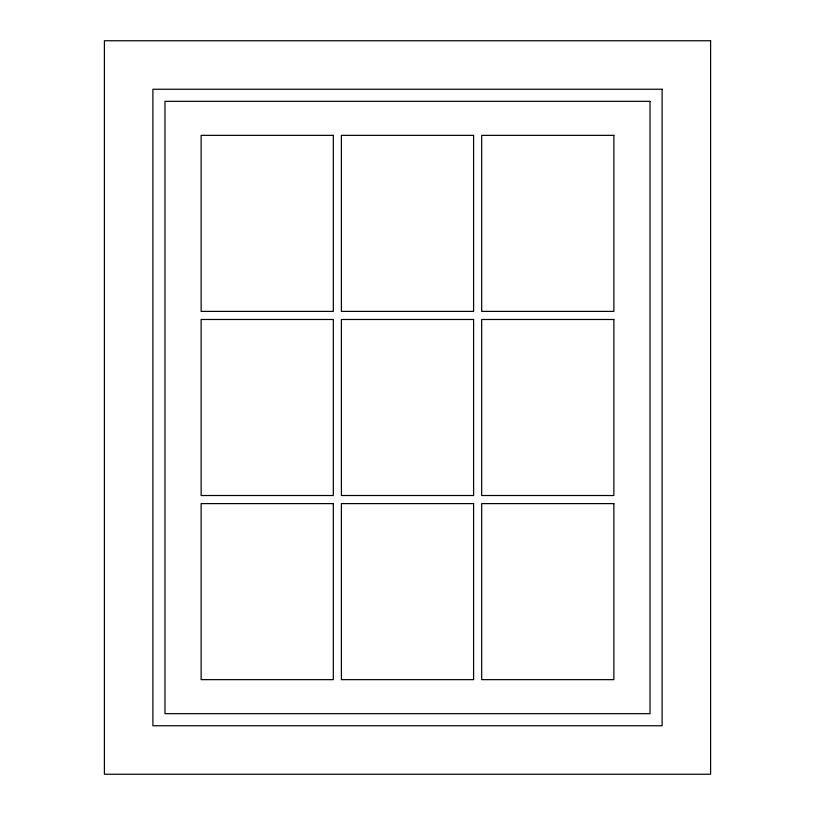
<?xml version="1.0" encoding="UTF-8"?>
<svg xmlns="http://www.w3.org/2000/svg" width="815" height="815" viewBox="0 0 815 815"><rect width="100%" height="100%" fill="white"/><g stroke="black" fill="none" stroke-linecap="round" stroke-linejoin="round"><path stroke-width="1.22" d="M710.599 40.75L104.402 40.75L104.402 774.25L710.599 774.25L710.599 40.75M662.106 89.242L152.894 89.242L152.894 725.758L662.106 725.758L662.106 89.242M650.013 101.335L164.987 101.335L164.987 713.665L650.013 713.665L650.013 101.335M333.325 135.351L201.132 135.351L201.132 311.391L333.325 311.391L333.325 135.351M473.596 135.351L341.404 135.351L341.404 311.391L473.596 311.391L473.596 135.351M613.868 135.351L481.675 135.351L481.675 311.391L613.868 311.391L613.868 135.351M333.325 319.48L201.132 319.48L201.132 495.52L333.325 495.52L333.325 319.48M473.596 319.48L341.404 319.48L341.404 495.52L473.596 495.52L473.596 319.48M613.868 319.48L481.675 319.48L481.675 495.52L613.868 495.52L613.868 319.48M333.325 503.609L201.132 503.609L201.132 679.649L333.325 679.649L333.325 503.609M473.596 503.609L341.404 503.609L341.404 679.649L473.596 679.649L473.596 503.609M613.868 503.609L481.675 503.609L481.675 679.649L613.868 679.649L613.868 503.609"/></g></svg>
